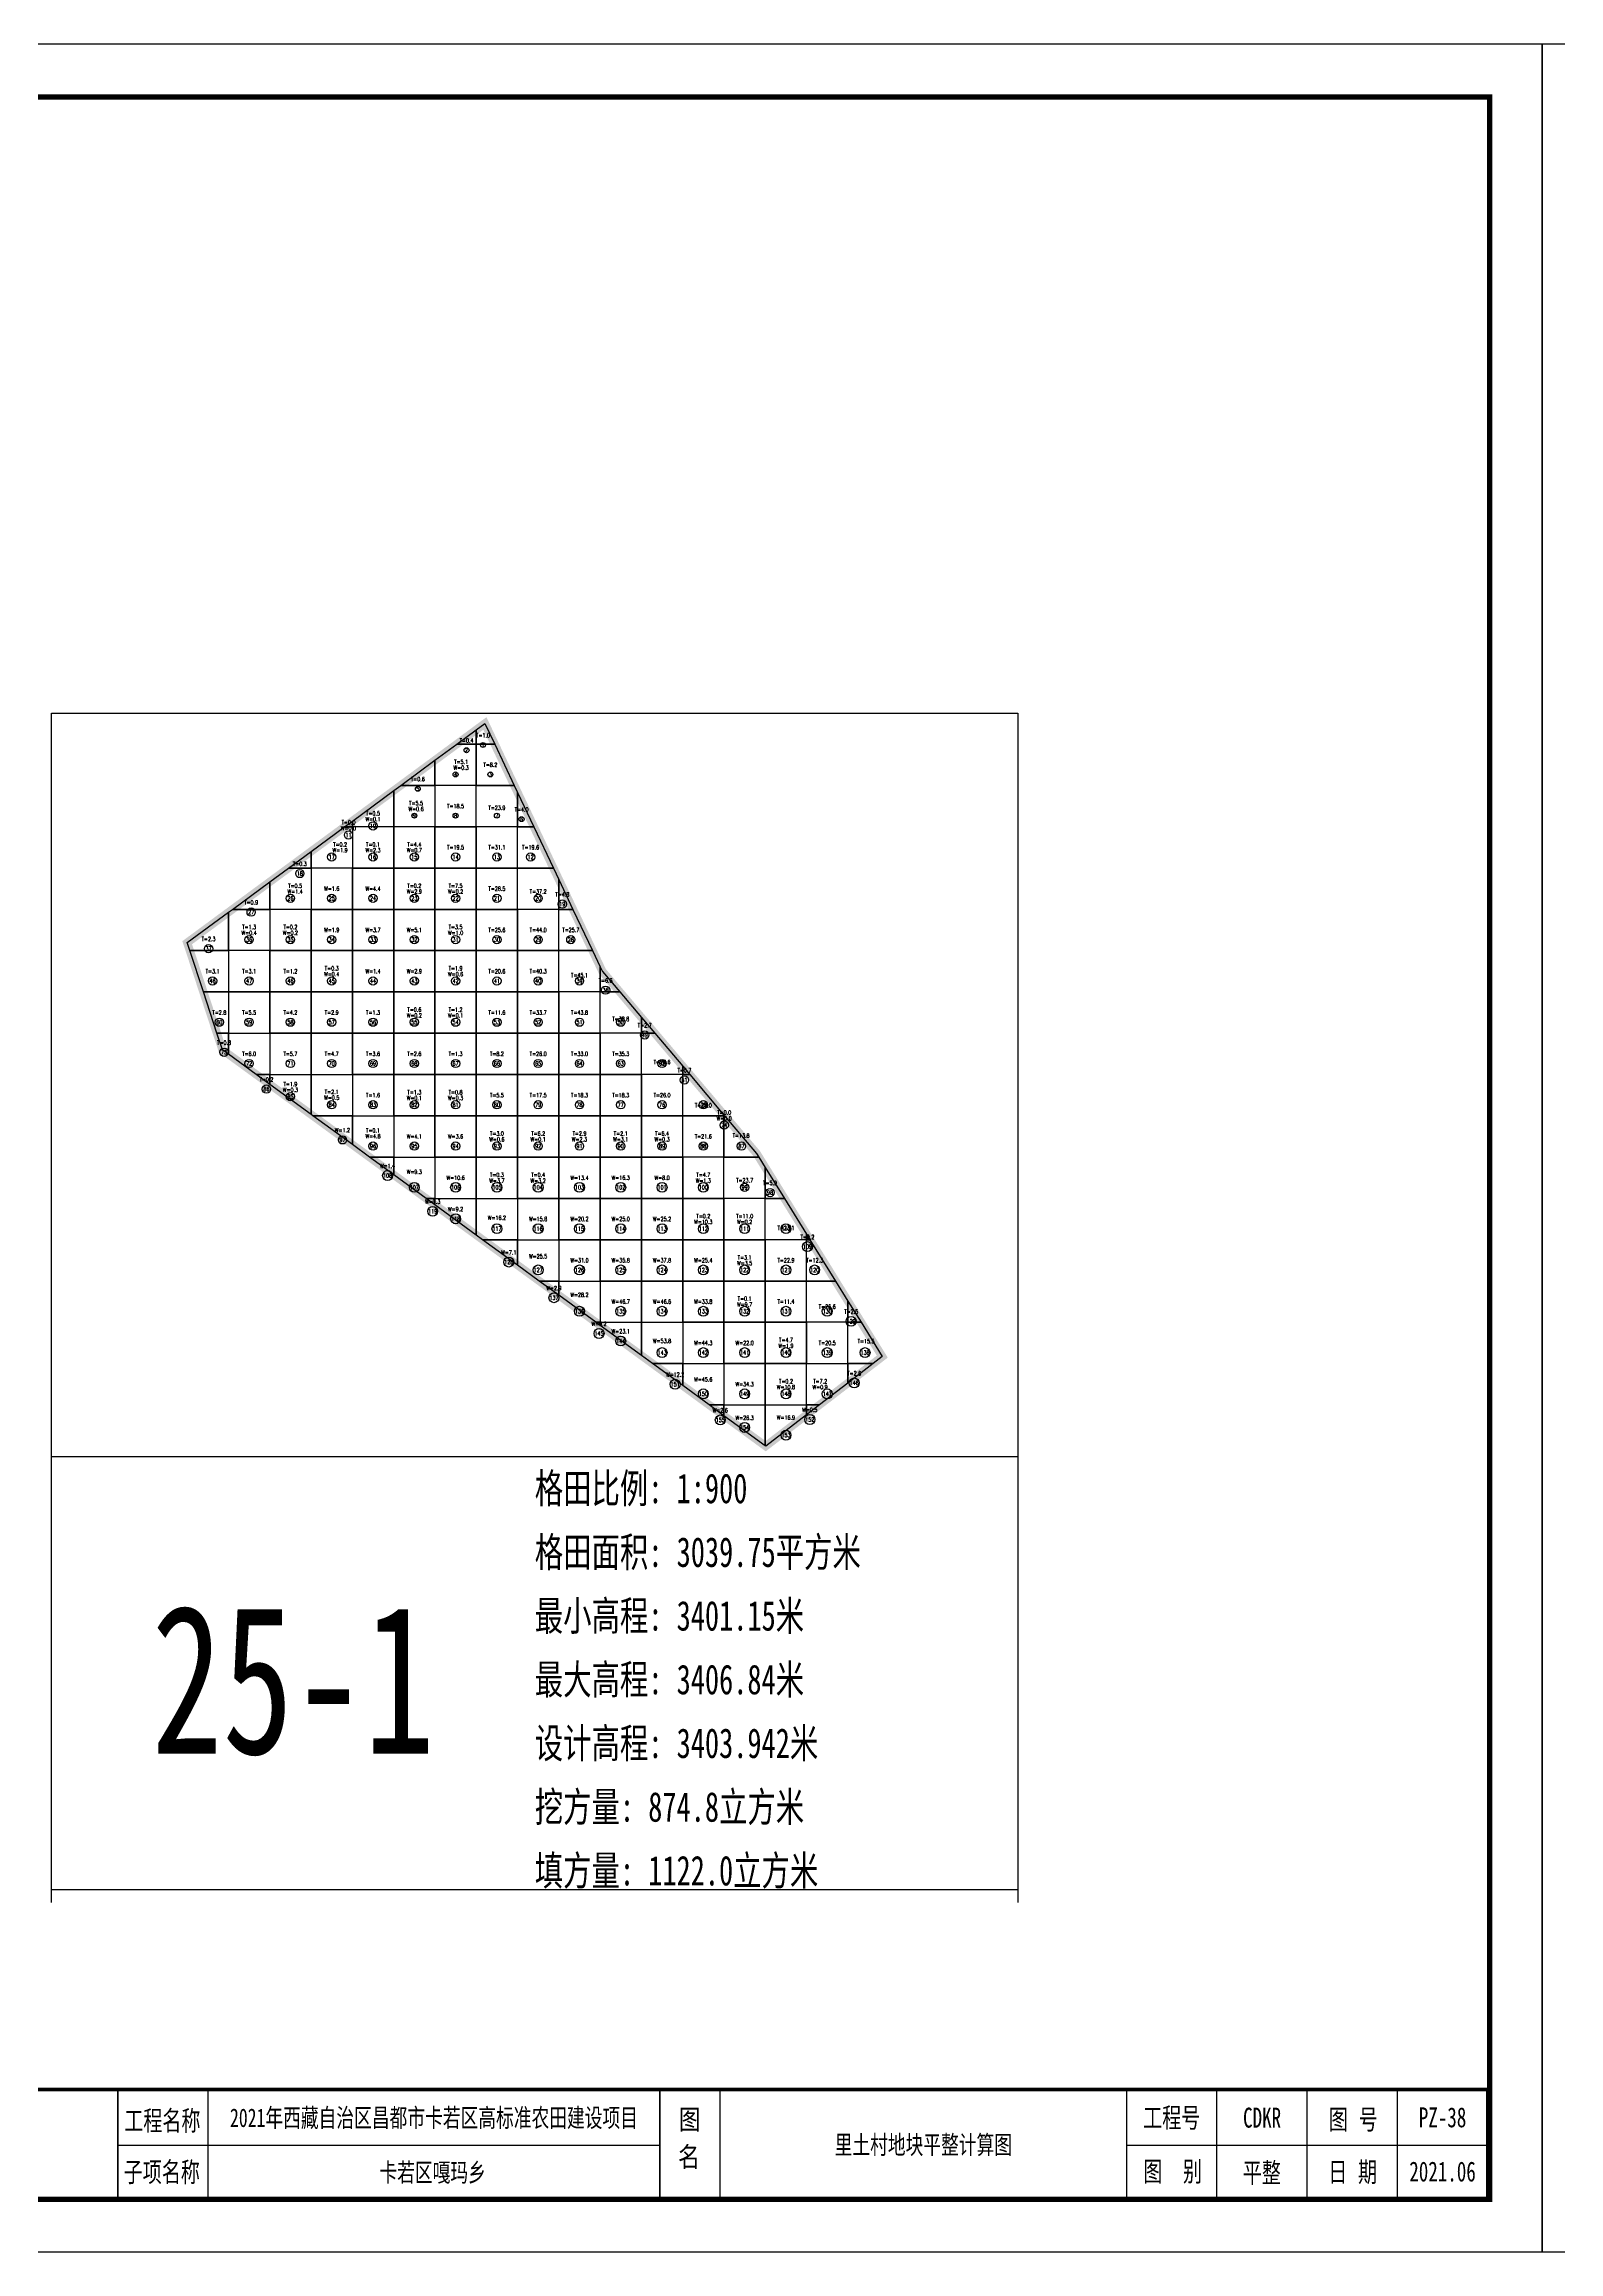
# Model space of a CAD drawing. Extents: x 4283 to 40403, y 1134 to 1764.
# Drawn here: x 20461 to 20664.8, y 1465.4 to 1762.4 of the extents above; entities that cross this region are included whole.
import ezdxf
from ezdxf.enums import TextEntityAlignment as Align

# ---------------------------------------------------------------- set-up
doc = ezdxf.new("R2010")
doc.units = 0
for name, color, linetype in [('PUB_TITLE', 4, 'Continuous'), ('S-MODIFY', 4, 'Continuous'), ('tdz_25-1方格网', 2, 'Continuous'), ('tdz_25-1方格网计算', 7, 'Continuous'), ('tdz_土方计算图', 7, 'Continuous'), ('tdz_格田', 6, 'Continuous'), ('华泽绵阳图框', 7, 'Continuous')]:
    doc.layers.add(name, color=color, linetype=linetype)
doc.styles.add('-宋体', font='', dxfattribs={"width": 0.8})
doc.styles.add('GLand', font='')
doc.styles.add('GLandNum', font='txt_____.ttf', dxfattribs={"width": 0.7, "height": 0.5})
doc.styles.add('长仿宋', font='', dxfattribs={"width": 0.7, "height": 5})
doc.styles.get('-宋体').set_extended_font_data('SimSun')
doc.styles.get('GLand').set_extended_font_data('FangSong_GB2312')
doc.styles.get('长仿宋').set_extended_font_data('SimSun')

msp = doc.modelspace()

# ---------------------------------------------------------------- linework, layer by layer
msp.add_lwpolyline([(20461.99, 1514.09), (20591.99, 1514.09)])
at = {"layer": 'PUB_TITLE'}
for points in [[(20242.53, 1465.36), (20662.53, 1465.36), (20662.53, 1762.36), (20242.53, 1762.36)], [(20662.53, 1465.36), (21082.53, 1465.36), (21082.53, 1762.36), (20662.53, 1762.36)]]:
    msp.add_lwpolyline(points, close=True, dxfattribs=at)
at = {"layer": 'PUB_TITLE', "color": 7, "const_width": 0.566}
msp.add_lwpolyline([(20655.46, 1472.43), (20655.46, 1755.25)], dxfattribs=at)
at = {"layer": 'PUB_TITLE', "color": 7, "const_width": 0.506}
msp.add_lwpolyline([(20260.21, 1472.43), (20655.23, 1472.43), (20655.24, 1487.19), (20260.21, 1487.19)], close=True, dxfattribs=at)
at = {"layer": 'S-MODIFY'}
for points in [[(20242.53, 1465.36), (20662.53, 1465.36), (20662.53, 1762.36), (20242.53, 1762.36)], [(20662.53, 1465.36), (21082.53, 1465.36), (21082.53, 1762.36), (20662.53, 1762.36)]]:
    msp.add_lwpolyline(points, close=True, dxfattribs=at)
at = {"layer": 'tdz_25-1方格网', "linetype": 'Continuous'}
for points in [[(20519.12, 1670.12, 3780.83), (20519.12, 1668.19, 3780.69), (20516.5, 1668.19, 3781.08)], [(20521.6, 1668.19, 3780.59), (20519.12, 1668.19, 3780.69), (20519.12, 1670.12, 3780.83), (20520.28, 1670.97, 3780.72)], [(20516.5, 1668.19, 3781.08), (20519.12, 1668.19, 3780.69), (20519.12, 1662.63, 3780.31), (20513.56, 1662.63, 3781.32), (20513.56, 1666.02, 3781.27)], [(20519.12, 1668.19, 3780.69), (20521.6, 1668.19, 3780.59), (20524.23, 1662.63, 3780.32), (20519.12, 1662.63, 3780.31)], [(20513.56, 1666.02, 3781.27), (20513.56, 1662.63, 3781.32), (20508.95, 1662.63, 3781.55)], [(20508.01, 1661.93, 3781.6), (20508.01, 1657.08, 3781.98), (20502.45, 1657.08, 3781.99), (20502.45, 1657.84, 3781.94)], [(20508.95, 1662.63, 3781.55), (20513.56, 1662.63, 3781.32), (20513.56, 1657.08, 3780.75), (20508.01, 1657.08, 3781.98), (20508.01, 1661.93, 3781.6)], [(20513.56, 1662.63, 3781.32), (20513.56, 1657.08, 3780.75), (20519.12, 1657.08, 3780.02), (20519.12, 1662.63, 3780.31)], [(20524.67, 1661.7, 3780.28), (20524.67, 1657.08, 3779.64), (20519.12, 1657.08, 3780.02), (20519.12, 1662.63, 3780.31), (20524.23, 1662.63, 3780.32)], [(20526.87, 1657.08, 3780.05), (20524.67, 1657.08, 3779.64), (20524.67, 1661.7, 3780.28)], [(20502.45, 1657.84, 3781.94), (20502.45, 1657.08, 3781.99), (20501.41, 1657.08, 3782)], [(20501.41, 1657.08, 3782), (20502.45, 1657.08, 3781.99), (20502.45, 1651.52, 3782.44), (20496.9, 1651.52, 3782.44), (20496.9, 1653.75, 3782.27)], [(20502.45, 1657.08, 3781.99), (20502.45, 1651.52, 3782.44), (20508.01, 1651.52, 3782.28), (20508.01, 1657.08, 3781.98)], [(20508.01, 1657.08, 3781.98), (20508.01, 1651.52, 3782.28), (20513.56, 1651.52, 3781.53), (20513.56, 1657.08, 3780.75)], [(20513.56, 1657.08, 3780.75), (20513.56, 1651.52, 3781.53), (20519.12, 1651.52, 3780.59), (20519.12, 1657.08, 3780.02)], [(20519.12, 1657.08, 3780.02), (20519.12, 1651.52, 3780.59), (20524.67, 1651.52, 3779.65), (20524.67, 1657.08, 3779.64)], [(20524.67, 1657.08, 3779.64), (20526.87, 1657.08, 3780.05), (20529.5, 1651.52, 3779.79), (20524.67, 1651.52, 3779.65)], [(20493.87, 1651.52, 3782.45), (20496.9, 1651.52, 3782.44), (20496.9, 1645.96, 3782.73), (20491.34, 1645.96, 3782.87), (20491.34, 1649.66, 3782.61)], [(20496.9, 1653.75, 3782.27), (20496.9, 1651.52, 3782.44), (20493.87, 1651.52, 3782.45)], [(20496.9, 1651.52, 3782.44), (20496.9, 1645.96, 3782.73), (20502.45, 1645.96, 3782.57), (20502.45, 1651.52, 3782.44)], [(20502.45, 1651.52, 3782.44), (20502.45, 1645.96, 3782.57), (20508.01, 1645.96, 3782.4), (20508.01, 1651.52, 3782.28)], [(20508.01, 1651.52, 3782.28), (20508.01, 1645.96, 3782.4), (20513.56, 1645.96, 3782.24), (20513.56, 1651.52, 3781.53)], [(20513.56, 1651.52, 3781.53), (20513.56, 1645.96, 3782.24), (20519.12, 1645.96, 3781.15), (20519.12, 1651.52, 3780.59)], [(20519.12, 1651.52, 3780.59), (20519.12, 1645.96, 3781.15), (20524.67, 1645.96, 3779.64), (20524.67, 1651.52, 3779.65)], [(20530.23, 1649.97, 3779.71), (20530.23, 1645.96, 3779.14), (20524.67, 1645.96, 3779.64), (20524.67, 1651.52, 3779.65), (20529.5, 1651.52, 3779.79)], [(20491.34, 1649.66, 3782.61), (20491.34, 1645.96, 3782.87), (20486.32, 1645.96, 3782.91)], [(20532.13, 1645.96, 3779.52), (20530.23, 1645.96, 3779.14), (20530.23, 1649.97, 3779.71)], [(20485.79, 1645.57, 3782.94), (20485.79, 1640.41, 3783.16), (20480.58, 1640.41, 3783.28), (20480.23, 1641.48, 3783.27)], [(20486.32, 1645.96, 3782.91), (20491.34, 1645.96, 3782.87), (20491.34, 1640.41, 3783.01), (20485.79, 1640.41, 3783.16), (20485.79, 1645.57, 3782.94)], [(20491.34, 1645.96, 3782.87), (20491.34, 1640.41, 3783.01), (20496.9, 1640.41, 3782.85), (20496.9, 1645.96, 3782.73)], [(20496.9, 1645.96, 3782.73), (20496.9, 1640.41, 3782.85), (20502.45, 1640.41, 3782.72), (20502.45, 1645.96, 3782.57)], [(20502.45, 1645.96, 3782.57), (20502.45, 1640.41, 3782.72), (20508.01, 1640.41, 3782.55), (20508.01, 1645.96, 3782.4)], [(20508.01, 1645.96, 3782.4), (20508.01, 1640.41, 3782.55), (20513.56, 1640.41, 3782.37), (20513.56, 1645.96, 3782.24)], [(20513.56, 1645.96, 3782.24), (20513.56, 1640.41, 3782.37), (20519.12, 1640.41, 3781.5), (20519.12, 1645.96, 3781.15)], [(20519.12, 1645.96, 3781.15), (20519.12, 1640.41, 3781.5), (20524.67, 1640.41, 3779.94), (20524.67, 1645.96, 3779.64)], [(20524.67, 1645.96, 3779.64), (20524.67, 1640.41, 3779.94), (20530.23, 1640.41, 3779.3), (20530.23, 1645.96, 3779.14)], [(20530.23, 1645.96, 3779.14), (20532.13, 1645.96, 3779.52), (20534.76, 1640.41, 3779.25), (20530.23, 1640.41, 3779.3)], [(20480.58, 1640.41, 3783.28), (20485.79, 1640.41, 3783.16), (20485.79, 1634.85, 3783.26), (20482.4, 1634.85, 3783.3)], [(20485.79, 1640.41, 3783.16), (20485.79, 1634.85, 3783.26), (20491.34, 1634.85, 3783.09), (20491.34, 1640.41, 3783.01)], [(20491.34, 1640.41, 3783.01), (20491.34, 1634.85, 3783.09), (20496.9, 1634.85, 3782.92), (20496.9, 1640.41, 3782.85)], [(20496.9, 1640.41, 3782.85), (20496.9, 1634.85, 3782.92), (20502.45, 1634.85, 3782.74), (20502.45, 1640.41, 3782.72)], [(20502.45, 1640.41, 3782.72), (20502.45, 1634.85, 3782.74), (20508.01, 1634.85, 3782.56), (20508.01, 1640.41, 3782.55)], [(20508.01, 1640.41, 3782.55), (20508.01, 1634.85, 3782.56), (20513.56, 1634.85, 3782.37), (20513.56, 1640.41, 3782.37)], [(20513.56, 1640.41, 3782.37), (20513.56, 1634.85, 3782.37), (20519.12, 1634.85, 3781.93), (20519.12, 1640.41, 3781.5)], [(20519.12, 1640.41, 3781.5), (20519.12, 1634.85, 3781.93), (20524.67, 1634.85, 3780.43), (20524.67, 1640.41, 3779.94)], [(20524.67, 1640.41, 3779.94), (20524.67, 1634.85, 3780.43), (20530.23, 1634.85, 3779.68), (20530.23, 1640.41, 3779.3)], [(20535.79, 1638.25, 3779.15), (20535.79, 1634.85, 3779.05), (20530.23, 1634.85, 3779.68), (20530.23, 1640.41, 3779.3), (20534.76, 1640.41, 3779.25)], [(20538.42, 1634.85, 3779.16), (20535.79, 1634.85, 3779.05), (20535.79, 1638.25, 3779.15), (20536.09, 1637.61, 3779.12)], [(20482.4, 1634.85, 3783.3), (20485.79, 1634.85, 3783.26), (20485.79, 1629.3, 3783.29), (20484.23, 1629.3, 3783.32)], [(20485.79, 1634.85, 3783.26), (20485.79, 1629.3, 3783.29), (20491.34, 1629.3, 3783.12), (20491.34, 1634.85, 3783.09)], [(20491.34, 1634.85, 3783.09), (20491.34, 1629.3, 3783.12), (20496.9, 1629.3, 3782.94), (20496.9, 1634.85, 3782.92)], [(20496.9, 1634.85, 3782.92), (20496.9, 1629.3, 3782.94), (20502.45, 1629.3, 3782.76), (20502.45, 1634.85, 3782.74)], [(20502.45, 1634.85, 3782.74), (20502.45, 1629.3, 3782.76), (20508.01, 1629.3, 3782.59), (20508.01, 1634.85, 3782.56)], [(20508.01, 1634.85, 3782.56), (20508.01, 1629.3, 3782.59), (20513.56, 1629.3, 3782.41), (20513.56, 1634.85, 3782.37)], [(20513.56, 1634.85, 3782.37), (20513.56, 1629.3, 3782.41), (20519.12, 1629.3, 3782.24), (20519.12, 1634.85, 3781.93)], [(20519.12, 1634.85, 3781.93), (20519.12, 1629.3, 3782.24), (20524.67, 1629.3, 3780.97), (20524.67, 1634.85, 3780.43)], [(20524.67, 1634.85, 3780.43), (20524.67, 1629.3, 3780.97), (20530.23, 1629.3, 3780.13), (20530.23, 1634.85, 3779.68)], [(20530.23, 1634.85, 3779.68), (20530.23, 1629.3, 3780.13), (20535.79, 1629.3, 3779.62), (20535.79, 1634.85, 3779.05)], [(20541.34, 1631.41, 3779.22), (20541.34, 1629.3, 3779.37), (20535.79, 1629.3, 3779.62), (20535.79, 1634.85, 3779.05), (20538.42, 1634.85, 3779.16)], [(20543.13, 1629.3, 3779.26), (20541.34, 1629.3, 3779.37), (20541.34, 1631.41, 3779.22)], [(20484.23, 1629.3, 3783.32), (20485.79, 1629.3, 3783.29), (20485.79, 1626.47, 3783.35), (20484.96, 1627.07, 3783.33)], [(20485.79, 1626.47, 3783.35), (20485.79, 1629.3, 3783.29), (20491.34, 1629.3, 3783.12), (20491.34, 1623.74, 3783.31), (20489.52, 1623.74, 3783.44)], [(20491.34, 1629.3, 3783.12), (20491.34, 1623.74, 3783.31), (20496.9, 1623.74, 3783.11), (20496.9, 1629.3, 3782.94)], [(20496.9, 1629.3, 3782.94), (20496.9, 1623.74, 3783.11), (20502.45, 1623.74, 3782.91), (20502.45, 1629.3, 3782.76)], [(20502.45, 1629.3, 3782.76), (20502.45, 1623.74, 3782.91), (20508.01, 1623.74, 3782.71), (20508.01, 1629.3, 3782.59)], [(20508.01, 1629.3, 3782.59), (20508.01, 1623.74, 3782.71), (20513.56, 1623.74, 3782.51), (20513.56, 1629.3, 3782.41)], [(20513.56, 1629.3, 3782.41), (20513.56, 1623.74, 3782.51), (20519.12, 1623.74, 3782.31), (20519.12, 1629.3, 3782.24)], [(20519.12, 1629.3, 3782.24), (20519.12, 1623.74, 3782.31), (20524.67, 1623.74, 3781.48), (20524.67, 1629.3, 3780.97)], [(20524.67, 1629.3, 3780.97), (20524.67, 1623.74, 3781.48), (20530.23, 1623.74, 3780.67), (20530.23, 1629.3, 3780.13)], [(20530.23, 1629.3, 3780.13), (20530.23, 1623.74, 3780.67), (20535.79, 1623.74, 3780.66), (20535.79, 1629.3, 3779.62)], [(20535.79, 1629.3, 3779.62), (20535.79, 1623.74, 3780.66), (20541.34, 1623.74, 3780.08), (20541.34, 1629.3, 3779.37)], [(20546.9, 1624.85, 3779.33), (20546.9, 1623.74, 3779.54), (20541.34, 1623.74, 3780.08), (20541.34, 1629.3, 3779.37), (20543.13, 1629.3, 3779.26)], [(20547.84, 1623.74, 3779.35), (20546.9, 1623.74, 3779.54), (20546.9, 1624.85, 3779.33)], [(20489.52, 1623.74, 3783.44), (20491.34, 1623.74, 3783.31), (20491.34, 1622.41, 3783.49)], [(20491.34, 1622.41, 3783.49), (20491.34, 1623.74, 3783.31), (20496.9, 1623.74, 3783.11), (20496.9, 1618.36, 3783.62)], [(20496.9, 1618.36, 3783.62), (20496.9, 1623.74, 3783.11), (20502.45, 1623.74, 3782.91), (20502.45, 1618.19, 3783.26), (20497.14, 1618.19, 3783.63)], [(20502.45, 1623.74, 3782.91), (20502.45, 1618.19, 3783.26), (20508.01, 1618.19, 3783.06), (20508.01, 1623.74, 3782.71)], [(20508.01, 1623.74, 3782.71), (20508.01, 1618.19, 3783.06), (20513.56, 1618.19, 3782.86), (20513.56, 1623.74, 3782.51)], [(20513.56, 1623.74, 3782.51), (20513.56, 1618.19, 3782.86), (20519.12, 1618.19, 3782.66), (20519.12, 1623.74, 3782.31)], [(20519.12, 1623.74, 3782.31), (20519.12, 1618.19, 3782.66), (20524.67, 1618.19, 3781.85), (20524.67, 1623.74, 3781.48)], [(20524.67, 1623.74, 3781.48), (20524.67, 1618.19, 3781.85), (20530.23, 1618.19, 3781.44), (20530.23, 1623.74, 3780.67)], [(20530.23, 1623.74, 3780.67), (20530.23, 1618.19, 3781.44), (20535.79, 1618.19, 3781.58), (20535.79, 1623.74, 3780.66)], [(20535.79, 1623.74, 3780.66), (20535.79, 1618.19, 3781.58), (20541.34, 1618.19, 3781.1), (20541.34, 1623.74, 3780.08)], [(20541.34, 1623.74, 3780.08), (20541.34, 1618.19, 3781.1), (20546.9, 1618.19, 3780.41), (20546.9, 1623.74, 3779.54)], [(20552.45, 1618.29, 3779.45), (20552.45, 1618.19, 3779.47), (20546.9, 1618.19, 3780.41), (20546.9, 1623.74, 3779.54), (20547.84, 1623.74, 3779.35)], [(20497.14, 1618.19, 3783.63), (20502.45, 1618.19, 3783.26), (20502.45, 1614.31, 3783.76)], [(20502.45, 1614.31, 3783.76), (20502.45, 1618.19, 3783.26), (20508.01, 1618.19, 3783.06), (20508.01, 1612.63, 3783.63), (20504.75, 1612.63, 3783.81)], [(20508.01, 1618.19, 3783.06), (20508.01, 1612.63, 3783.63), (20513.56, 1612.63, 3783.21), (20513.56, 1618.19, 3782.86)], [(20513.56, 1618.19, 3782.86), (20513.56, 1612.63, 3783.21), (20519.12, 1612.63, 3783.01), (20519.12, 1618.19, 3782.66)], [(20519.12, 1618.19, 3782.66), (20519.12, 1612.63, 3783.01), (20524.67, 1612.63, 3782.22), (20524.67, 1618.19, 3781.85)], [(20524.67, 1618.19, 3781.85), (20524.67, 1612.63, 3782.22), (20530.23, 1612.63, 3782.45), (20530.23, 1618.19, 3781.44)], [(20530.23, 1618.19, 3781.44), (20530.23, 1612.63, 3782.45), (20535.79, 1612.63, 3782.74), (20535.79, 1618.19, 3781.58)], [(20535.79, 1618.19, 3781.58), (20535.79, 1612.63, 3782.74), (20541.34, 1612.63, 3782.12), (20541.34, 1618.19, 3781.1)], [(20541.34, 1618.19, 3781.1), (20541.34, 1612.63, 3782.12), (20546.9, 1612.63, 3781.45), (20546.9, 1618.19, 3780.41)], [(20546.9, 1612.63, 3781.45), (20546.9, 1618.19, 3780.41), (20552.45, 1618.19, 3779.47), (20552.45, 1612.63, 3780.32)], [(20552.54, 1618.19, 3779.45), (20552.45, 1618.19, 3779.47), (20552.45, 1618.29, 3779.45)], [(20552.45, 1618.19, 3779.47), (20552.54, 1618.19, 3779.45), (20556.84, 1613.12, 3779.54), (20557.14, 1612.63, 3779.54), (20552.45, 1612.63, 3780.32)], [(20504.75, 1612.63, 3783.81), (20508.01, 1612.63, 3783.63), (20508.01, 1610.26, 3783.89)], [(20508.01, 1610.26, 3783.89), (20508.01, 1612.63, 3783.63), (20513.56, 1612.63, 3783.21), (20513.56, 1607.08, 3784.01), (20512.37, 1607.08, 3783.99)], [(20513.56, 1612.63, 3783.21), (20513.56, 1607.08, 3784.01), (20519.12, 1607.08, 3783.44), (20519.12, 1612.63, 3783.01)], [(20519.12, 1612.63, 3783.01), (20519.12, 1607.08, 3783.44), (20524.67, 1607.08, 3782.87), (20524.67, 1612.63, 3782.22)], [(20524.67, 1612.63, 3782.22), (20524.67, 1607.08, 3782.87), (20530.23, 1607.08, 3782.96), (20530.23, 1612.63, 3782.45)], [(20530.23, 1612.63, 3782.45), (20530.23, 1607.08, 3782.96), (20535.79, 1607.08, 3783.19), (20535.79, 1612.63, 3782.74)], [(20535.79, 1612.63, 3782.74), (20535.79, 1607.08, 3783.19), (20541.34, 1607.08, 3782.88), (20541.34, 1612.63, 3782.12)], [(20541.34, 1612.63, 3782.12), (20541.34, 1607.08, 3782.88), (20546.9, 1607.08, 3782.35), (20546.9, 1612.63, 3781.45)], [(20546.9, 1612.63, 3781.45), (20546.9, 1607.08, 3782.35), (20552.45, 1607.08, 3781.2), (20552.45, 1612.63, 3780.32)], [(20558.01, 1611.23, 3779.56), (20558.01, 1607.08, 3779.82), (20552.45, 1607.08, 3781.2), (20552.45, 1612.63, 3780.32), (20557.14, 1612.63, 3779.54)], [(20560.58, 1607.08, 3779.62), (20558.01, 1607.08, 3779.82), (20558.01, 1611.23, 3779.56)], [(20512.37, 1607.08, 3783.99), (20513.56, 1607.08, 3784.01), (20513.56, 1606.2, 3784.02)], [(20513.56, 1606.2, 3784.02), (20513.56, 1607.08, 3784.01), (20519.12, 1607.08, 3783.44), (20519.12, 1602.15, 3784.16)], [(20519.12, 1602.15, 3784.16), (20519.12, 1607.08, 3783.44), (20524.67, 1607.08, 3782.87), (20524.67, 1601.52, 3784), (20519.98, 1601.52, 3784.18)], [(20524.67, 1607.08, 3782.87), (20524.67, 1601.52, 3784), (20530.23, 1601.52, 3783.56), (20530.23, 1607.08, 3782.96)], [(20530.23, 1607.08, 3782.96), (20530.23, 1601.52, 3783.56), (20535.79, 1601.52, 3783.53), (20535.79, 1607.08, 3783.19)], [(20535.79, 1607.08, 3783.19), (20535.79, 1601.52, 3783.53), (20541.34, 1601.52, 3783.56), (20541.34, 1607.08, 3782.88)], [(20541.34, 1607.08, 3782.88), (20541.34, 1601.52, 3783.56), (20546.9, 1601.52, 3783.48), (20546.9, 1607.08, 3782.35)], [(20546.9, 1607.08, 3782.35), (20546.9, 1601.52, 3783.48), (20552.45, 1601.52, 3782), (20552.45, 1607.08, 3781.2)], [(20552.45, 1607.08, 3781.2), (20552.45, 1601.52, 3782), (20558.01, 1601.52, 3780.57), (20558.01, 1607.08, 3779.82)], [(20563.56, 1602.25, 3779.69), (20563.56, 1601.52, 3779.66), (20558.01, 1601.52, 3780.57), (20558.01, 1607.08, 3779.82), (20560.58, 1607.08, 3779.62)], [(20519.98, 1601.52, 3784.18), (20524.67, 1601.52, 3784), (20524.67, 1598.1, 3784.29)], [(20524.67, 1598.1, 3784.29), (20524.67, 1601.52, 3784), (20530.23, 1601.52, 3783.56), (20530.23, 1595.96, 3784.4), (20527.6, 1595.96, 3784.36)], [(20530.23, 1601.52, 3783.56), (20530.23, 1595.96, 3784.4), (20535.79, 1595.96, 3784.34), (20535.79, 1601.52, 3783.53)], [(20535.79, 1601.52, 3783.53), (20535.79, 1595.96, 3784.34), (20541.34, 1595.96, 3784.33), (20541.34, 1601.52, 3783.56)], [(20541.34, 1601.52, 3783.56), (20541.34, 1595.96, 3784.33), (20546.9, 1595.96, 3783.82), (20546.9, 1601.52, 3783.48)], [(20546.9, 1601.52, 3783.48), (20546.9, 1595.96, 3783.82), (20552.45, 1595.96, 3782.73), (20552.45, 1601.52, 3782)], [(20552.45, 1601.52, 3782), (20552.45, 1595.96, 3782.73), (20558.01, 1595.96, 3781.34), (20558.01, 1601.52, 3780.57)], [(20558.01, 1601.52, 3780.57), (20558.01, 1595.96, 3781.34), (20563.56, 1595.96, 3779.99), (20563.56, 1601.52, 3779.66)], [(20564.02, 1601.52, 3779.7), (20563.56, 1601.52, 3779.66), (20563.56, 1602.25, 3779.69)], [(20563.56, 1601.52, 3779.66), (20564.02, 1601.52, 3779.7), (20567.45, 1595.96, 3779.79), (20563.56, 1595.96, 3779.99)], [(20527.6, 1595.96, 3784.36), (20530.23, 1595.96, 3784.4), (20530.23, 1594.05, 3784.42)], [(20530.23, 1594.05, 3784.42), (20530.23, 1595.96, 3784.4), (20535.79, 1595.96, 3784.34), (20535.79, 1590.41, 3784.81), (20535.22, 1590.41, 3784.78)], [(20535.79, 1595.96, 3784.34), (20535.79, 1590.41, 3784.81), (20541.34, 1590.41, 3784.9), (20541.34, 1595.96, 3784.33)], [(20541.34, 1595.96, 3784.33), (20541.34, 1590.41, 3784.9), (20546.9, 1590.41, 3784.36), (20546.9, 1595.96, 3783.82)], [(20546.9, 1595.96, 3783.82), (20546.9, 1590.41, 3784.36), (20552.45, 1590.41, 3783.3), (20552.45, 1595.96, 3782.73)], [(20552.45, 1595.96, 3782.73), (20552.45, 1590.41, 3783.3), (20558.01, 1590.41, 3781.95), (20558.01, 1595.96, 3781.34)], [(20558.01, 1595.96, 3781.34), (20558.01, 1590.41, 3781.95), (20563.56, 1590.41, 3780.6), (20563.56, 1595.96, 3779.99)], [(20569.12, 1593.27, 3779.82), (20569.12, 1590.41, 3779.96), (20563.56, 1590.41, 3780.6), (20563.56, 1595.96, 3779.99), (20567.45, 1595.96, 3779.79)], [(20570.89, 1590.41, 3779.87), (20569.12, 1590.41, 3779.96), (20569.12, 1593.27, 3779.82)], [(20535.22, 1590.41, 3784.78), (20535.79, 1590.41, 3784.81), (20535.79, 1589.99, 3784.83)], [(20535.79, 1589.99, 3784.83), (20535.79, 1590.41, 3784.81), (20541.34, 1590.41, 3784.9), (20541.34, 1585.94, 3785.25)], [(20541.34, 1585.94, 3785.25), (20541.34, 1590.41, 3784.9), (20546.9, 1590.41, 3784.36), (20546.9, 1584.85, 3785.13), (20542.83, 1584.85, 3785.37)], [(20546.9, 1590.41, 3784.36), (20546.9, 1584.85, 3785.13), (20552.45, 1584.85, 3783.95), (20552.45, 1590.41, 3783.3)], [(20552.45, 1590.41, 3783.3), (20552.45, 1584.85, 3783.95), (20558.01, 1584.85, 3782.64), (20558.01, 1590.41, 3781.95)], [(20558.01, 1590.41, 3781.95), (20558.01, 1584.85, 3782.64), (20563.56, 1584.85, 3781.3), (20563.56, 1590.41, 3780.6)], [(20563.56, 1590.41, 3780.6), (20563.56, 1584.85, 3781.3), (20569.12, 1584.85, 3780.55), (20569.12, 1590.41, 3779.96)], [(20569.12, 1590.41, 3779.96), (20570.89, 1590.41, 3779.87), (20573.75, 1585.79, 3779.93), (20572.53, 1584.85, 3780.26), (20569.12, 1584.85, 3780.55)], [(20542.83, 1584.85, 3785.37), (20546.9, 1584.85, 3785.13), (20546.9, 1581.89, 3785.38)], [(20546.9, 1581.89, 3785.38), (20546.9, 1584.85, 3785.13), (20552.45, 1584.85, 3783.95), (20552.45, 1579.3, 3784.69), (20550.45, 1579.3, 3784.98)], [(20552.45, 1584.85, 3783.95), (20552.45, 1579.3, 3784.69), (20558.01, 1579.3, 3783.43), (20558.01, 1584.85, 3782.64)], [(20558.01, 1584.85, 3782.64), (20558.01, 1579.3, 3783.43), (20563.56, 1579.3, 3782.48), (20563.56, 1584.85, 3781.3)], [(20565.3, 1579.3, 3782.2), (20563.56, 1579.3, 3782.48), (20563.56, 1584.85, 3781.3), (20569.12, 1584.85, 3780.55), (20569.12, 1582.23, 3781.18)], [(20569.12, 1584.85, 3780.55), (20572.53, 1584.85, 3780.26), (20569.12, 1582.23, 3781.18)], [(20550.45, 1579.3, 3784.98), (20552.45, 1579.3, 3784.69), (20552.45, 1577.84, 3784.76)], [(20552.45, 1577.84, 3784.76), (20552.45, 1579.3, 3784.69), (20558.01, 1579.3, 3783.43), (20558.01, 1573.78, 3784.14)], [(20558.01, 1573.78, 3784.14), (20558.01, 1579.3, 3783.43), (20563.56, 1579.3, 3782.48), (20563.56, 1577.96, 3782.66), (20558.06, 1573.74, 3784.14)], [(20563.56, 1579.3, 3782.48), (20565.3, 1579.3, 3782.2), (20563.56, 1577.96, 3782.66)]]:
    msp.add_polyline3d(points, close=True, dxfattribs=at)
at = {"layer": 'tdz_25-1方格网计算', "color": 7, "linetype": 'Continuous'}
for centre, radius in [((20517.81, 1667.37), 0.333), ((20520.03, 1668.07), 0.333), ((20516.34, 1664.11), 0.333), ((20521.02, 1664.11), 0.333), ((20511.26, 1662.18), 0.333), ((20505.23, 1657.19), 0.556), ((20510.79, 1658.56), 0.333), ((20516.34, 1658.56), 0.333), ((20521.9, 1658.56), 0.333), ((20525.22, 1658.09), 0.333), ((20501.93, 1655.97), 0.556), ((20495.38, 1650.78), 0.556), ((20499.67, 1653), 0.556), ((20505.23, 1653), 0.556), ((20510.79, 1653), 0.556), ((20516.34, 1653), 0.556), ((20521.9, 1653), 0.556), ((20526.43, 1653), 0.556), ((20488.83, 1645.59), 0.556), ((20494.12, 1647.45), 0.556), ((20499.67, 1647.45), 0.556), ((20505.23, 1647.45), 0.556), ((20510.79, 1647.45), 0.556), ((20516.34, 1647.45), 0.556), ((20521.9, 1647.45), 0.556), ((20527.45, 1647.45), 0.556), ((20530.7, 1646.67), 0.556), ((20488.56, 1641.89), 0.556), ((20494.12, 1641.89), 0.556), ((20499.67, 1641.89), 0.556), ((20505.23, 1641.89), 0.556), ((20510.79, 1641.89), 0.556), ((20516.34, 1641.89), 0.556), ((20521.9, 1641.89), 0.556), ((20527.45, 1641.89), 0.556), ((20531.84, 1641.89), 0.556), ((20483.1, 1640.67), 0.556), ((20483.64, 1636.33), 0.556), ((20488.56, 1636.33), 0.556), ((20494.12, 1636.33), 0.556), ((20499.67, 1636.33), 0.556), ((20505.23, 1636.33), 0.556), ((20510.79, 1636.33), 0.556), ((20516.34, 1636.33), 0.556), ((20521.9, 1636.33), 0.556), ((20527.45, 1636.33), 0.556), ((20533.01, 1636.33), 0.556), ((20536.52, 1635.09), 0.556), ((20484.55, 1630.78), 0.556), ((20488.56, 1630.78), 0.556), ((20494.12, 1630.78), 0.556), ((20499.67, 1630.78), 0.556), ((20505.23, 1630.78), 0.556), ((20510.79, 1630.78), 0.556), ((20516.34, 1630.78), 0.556), ((20521.9, 1630.78), 0.556), ((20527.45, 1630.78), 0.556), ((20533.01, 1630.78), 0.556), ((20538.56, 1630.78), 0.556), ((20541.79, 1629.06), 0.556), ((20485.19, 1626.74), 0.556), ((20488.56, 1625.22), 0.556), ((20494.12, 1625.22), 0.556), ((20499.67, 1625.22), 0.556), ((20505.23, 1625.22), 0.556), ((20510.79, 1625.22), 0.556), ((20516.34, 1625.22), 0.556), ((20521.9, 1625.22), 0.556), ((20527.45, 1625.22), 0.556), ((20533.01, 1625.22), 0.556), ((20538.56, 1625.22), 0.556), ((20544.12, 1625.22), 0.556), ((20490.89, 1621.78), 0.556), ((20547.13, 1623), 0.556), ((20494.12, 1620.77), 0.556), ((20499.67, 1619.67), 0.556), ((20505.23, 1619.67), 0.556), ((20510.79, 1619.67), 0.556), ((20516.34, 1619.67), 0.556), ((20521.9, 1619.67), 0.556), ((20527.45, 1619.67), 0.556), ((20533.01, 1619.67), 0.556), ((20538.56, 1619.67), 0.556), ((20544.12, 1619.67), 0.556), ((20549.67, 1619.67), 0.556), ((20552.48, 1616.94), 0.556), ((20501.12, 1614.95), 0.556), ((20505.23, 1614.11), 0.556), ((20510.79, 1614.11), 0.556), ((20516.34, 1614.11), 0.556), ((20521.9, 1614.11), 0.556), ((20527.45, 1614.11), 0.556), ((20533.01, 1614.11), 0.556), ((20538.56, 1614.11), 0.556), ((20544.12, 1614.11), 0.556), ((20549.67, 1614.11), 0.556), ((20554.8, 1614.11), 0.556), ((20507.19, 1610.15), 0.667), ((20510.79, 1608.56), 0.667), ((20516.34, 1608.56), 0.667), ((20521.9, 1608.56), 0.667), ((20527.45, 1608.56), 0.667), ((20533.01, 1608.56), 0.667), ((20538.56, 1608.56), 0.667), ((20544.12, 1608.56), 0.667), ((20549.67, 1608.56), 0.667), ((20555.23, 1608.56), 0.556), ((20558.65, 1607.86), 0.556), ((20513.26, 1605.34), 0.667), ((20516.34, 1604.33), 0.667), ((20521.9, 1603), 0.667), ((20527.45, 1603), 0.667), ((20533.01, 1603), 0.667), ((20538.56, 1603), 0.667), ((20544.12, 1603), 0.667), ((20549.67, 1603), 0.667), ((20555.23, 1603), 0.667), ((20560.79, 1603), 0.667), ((20563.68, 1600.59), 0.667), ((20523.5, 1598.51), 0.667), ((20527.45, 1597.45), 0.667), ((20533.01, 1597.45), 0.667), ((20538.56, 1597.45), 0.667), ((20544.12, 1597.45), 0.667), ((20549.67, 1597.45), 0.667), ((20555.23, 1597.45), 0.667), ((20560.79, 1597.45), 0.667), ((20564.65, 1597.45), 0.667), ((20529.57, 1593.71), 0.667), ((20533.01, 1591.89), 0.667), ((20538.56, 1591.89), 0.667), ((20544.12, 1591.89), 0.667), ((20549.67, 1591.89), 0.667), ((20555.23, 1591.89), 0.667), ((20560.79, 1591.89), 0.667), ((20566.34, 1591.89), 0.667), ((20535.64, 1588.9), 0.667), ((20569.56, 1590.54), 0.667), ((20538.56, 1587.89), 0.667), ((20544.12, 1586.33), 0.667), ((20549.67, 1586.33), 0.667), ((20555.23, 1586.33), 0.667), ((20560.79, 1586.33), 0.667), ((20566.34, 1586.33), 0.667), ((20571.43, 1586.33), 0.667), ((20545.88, 1582.07), 0.667), ((20549.67, 1580.78), 0.667), ((20555.23, 1580.78), 0.667), ((20560.79, 1580.78), 0.667), ((20566.34, 1580.78), 0.667), ((20569.97, 1582.25), 0.667), ((20551.95, 1577.27), 0.667), ((20564, 1577.33), 0.667), ((20555.23, 1576.26), 0.667), ((20560.79, 1575.22), 0.667)]:
    msp.add_circle(centre, radius, dxfattribs=at)
at = {"layer": 'tdz_土方计算图', "linetype": 'Continuous'}
for points in [[(20461.99, 1672.36), (20591.99, 1672.36)], [(20461.99, 1512.36), (20461.99, 1512.36), (20461.99, 1672.36), (20461.99, 1672.36)], [(20591.99, 1672.36), (20591.99, 1512.36)], [(20461.99, 1572.36), (20591.99, 1572.36)]]:
    msp.add_lwpolyline(points, dxfattribs=at)
at = {"layer": 'tdz_格田', "linetype": 'Continuous', "lineweight": 60, "const_width": 1.11}
msp.add_lwpolyline([(20520.28, 1670.97), (20480.23, 1641.48), (20484.96, 1627.07), (20558.06, 1573.74), (20573.75, 1585.79), (20556.84, 1613.12), (20536.09, 1637.61)], close=True, dxfattribs=at)
at = {"layer": '华泽绵阳图框', "color": 7}
for p, q in [((20483.04, 1472.43), (20483.04, 1487.19)), ((20551.92, 1472.43), (20551.92, 1487.19)), ((20618.78, 1472.34), (20618.78, 1487.1)), ((20630.93, 1472.34), (20630.93, 1487.1)), ((20643.08, 1472.34), (20643.08, 1487.1)), ((20470.89, 1479.72), (20543.82, 1479.72)), ((20606.62, 1479.72), (20655.23, 1479.72))]:
    msp.add_line(p, q, dxfattribs=at)
at = {"layer": '华泽绵阳图框', "color": 7, "const_width": 0.707}
msp.add_lwpolyline([(20260.21, 1472.43), (20655.46, 1472.43), (20655.46, 1755.25), (20260.21, 1755.25)], close=True, dxfattribs=at)
at = {"layer": '华泽绵阳图框', "color": 7, "const_width": 0.506}
msp.add_lwpolyline([(20260.21, 1487.19), (20655.24, 1487.19)], dxfattribs=at)
at = {"layer": '华泽绵阳图框', "color": 7, "const_width": 0.203, "flags": 128}
for points in [[(20470.89, 1472.43), (20470.89, 1487.19)], [(20543.82, 1472.43), (20543.82, 1487.19)], [(20606.62, 1472.34), (20606.62, 1487.1)]]:
    msp.add_lwpolyline(points, dxfattribs=at)

# ---------------------------------------------------------------- texts
at = {"layer": 'tdz_25-1方格网计算', "color": 2, "linetype": 'Continuous', "style": 'GLandNum', "width": 0.7}
for s, p in [('T=1.0', (20520.03, 1669.37)), ('T=0.4', (20517.81, 1668.67)), ('T=0.6', (20511.26, 1663.48)), ('T=5.1', (20517.08, 1665.8)), ('T=8.2', (20521.02, 1665.41)), ('T=5.5', (20511.02, 1660.24)), ('T=0.0', (20501.93, 1657.66)), ('T=0.5', (20505.23, 1658.87)), ('T=18.5', (20516.34, 1659.85)), ('T=23.9', (20521.9, 1659.62)), ('T=4.0', (20525.22, 1659.39)), ('T=0.2', (20500.8, 1654.69)), ('T=0.1', (20505.23, 1654.69)), ('T=4.4', (20510.79, 1654.69)), ('T=19.5', (20516.34, 1654.3)), ('T=31.1', (20521.9, 1654.3)), ('T=19.6', (20526.43, 1654.3)), ('T=0.3', (20495.38, 1652.08)), ('T=0.5', (20494.75, 1649.13)), ('T=0.2', (20510.79, 1649.13)), ('T=7.5', (20516.34, 1649.13)), ('T=28.5', (20521.9, 1648.74)), ('T=37.2', (20527.45, 1648.36)), ('T=0.9', (20488.83, 1646.89)), ('T=4.8', (20530.7, 1647.97)), ('T=1.3', (20488.56, 1643.58)), ('T=0.2', (20494.12, 1643.58)), ('T=3.5', (20516.34, 1643.58)), ('T=25.6', (20521.9, 1643.19)), ('T=44.0', (20527.45, 1643.19)), ('T=25.7', (20531.84, 1643.19)), ('T=2.3', (20483.1, 1641.97)), ('T=3.1', (20483.64, 1637.63)), ('T=3.1', (20488.56, 1637.63)), ('T=1.2', (20494.12, 1637.63)), ('T=0.3', (20499.67, 1638.02)), ('T=1.9', (20516.34, 1638.02)), ('T=20.6', (20521.9, 1637.63)), ('T=40.3', (20527.45, 1637.63)), ('T=45.1', (20533.01, 1637.09)), ('T=6.6', (20536.52, 1636.39)), ('T=2.8', (20484.55, 1632.08)), ('T=5.5', (20488.56, 1632.08)), ('T=4.2', (20494.12, 1632.08)), ('T=2.9', (20499.67, 1632.08)), ('T=1.3', (20505.23, 1632.08)), ('T=0.6', (20510.79, 1632.46)), ('T=1.2', (20516.34, 1632.46)), ('T=11.6', (20521.9, 1632.08)), ('T=33.7', (20527.45, 1632.08)), ('T=43.8', (20533.01, 1632.08)), ('T=38.8', (20538.56, 1631.21)), ('T=2.7', (20541.79, 1630.35)), ('T=0.8', (20485.19, 1628.03)), ('T=6.0', (20488.56, 1626.52)), ('T=5.7', (20494.12, 1626.52)), ('T=4.7', (20499.67, 1626.52)), ('T=3.6', (20505.23, 1626.52)), ('T=2.6', (20510.79, 1626.52)), ('T=1.3', (20516.34, 1626.52)), ('T=8.2', (20521.9, 1626.52)), ('T=26.0', (20527.45, 1626.52)), ('T=33.0', (20533.01, 1626.52)), ('T=35.3', (20538.56, 1626.52)), ('T=28.6', (20544.12, 1625.41)), ('T=0.2', (20490.89, 1623.08)), ('T=1.9', (20494.12, 1622.45)), ('T=2.1', (20499.67, 1621.4)), ('T=1.3', (20510.79, 1621.35)), ('T=0.8', (20516.34, 1621.35)), ('T=0.7', (20547.13, 1624.3)), ('T=1.6', (20505.23, 1620.96)), ('T=5.5', (20521.9, 1620.96)), ('T=17.5', (20527.45, 1620.96)), ('T=18.3', (20533.01, 1620.96)), ('T=18.3', (20538.56, 1620.96)), ('T=26.0', (20544.12, 1620.96)), ('T=20.0', (20549.67, 1619.6)), ('T=0.0', (20552.48, 1618.63)), ('T=0.1', (20505.23, 1616.22)), ('T=3.0', (20521.9, 1615.8)), ('T=6.2', (20527.45, 1615.8)), ('T=2.9', (20533.01, 1615.8)), ('T=2.1', (20538.56, 1615.8)), ('T=6.4', (20544.12, 1615.8)), ('T=21.6', (20549.67, 1615.41)), ('T=13.8', (20554.74, 1615.53)), ('T=0.3', (20521.9, 1610.24)), ('T=0.4', (20527.45, 1610.24)), ('T=4.7', (20549.67, 1610.24)), ('T=23.7', (20555.23, 1609.5)), ('T=5.9', (20558.65, 1609.15)), ('T=0.2', (20549.67, 1604.69)), ('T=11.0', (20555.23, 1604.69)), ('T=23.1', (20560.79, 1603.09)), ('T=0.2', (20563.68, 1601.88)), ('T=3.1', (20555.23, 1599.13)), ('T=22.9', (20560.79, 1598.74)), ('T=12.3', (20564.65, 1598.74)), ('T=0.1', (20555.23, 1593.58)), ('T=11.4', (20560.79, 1593.19)), ('T=26.6', (20566.34, 1592.51)), ('T=2.5', (20569.56, 1591.84)), ('T=4.7', (20560.79, 1588.02)), ('T=20.5', (20566.34, 1587.63)), ('T=15.5', (20571.57, 1587.86)), ('T=2.6', (20569.97, 1583.54)), ('T=0.2', (20560.79, 1582.46)), ('T=7.2', (20565.39, 1582.46))]:
    msp.add_text(s, height=0.556, dxfattribs=at).set_placement(p, align=Align.MIDDLE_CENTER)
at = {"layer": 'tdz_25-1方格网计算', "color": 7, "linetype": 'Continuous', "style": 'GLandNum', "width": 0.7}
for s, p in [('2', (20517.81, 1667.37)), ('1', (20520.03, 1668.07)), ('4', (20516.34, 1664.11)), ('3', (20521.02, 1664.11)), ('5', (20511.26, 1662.18)), ('10', (20505.23, 1657.19)), ('9', (20510.79, 1658.56)), ('8', (20516.34, 1658.56)), ('7', (20521.9, 1658.56)), ('6', (20525.22, 1658.09)), ('11', (20501.93, 1655.97)), ('17', (20499.67, 1653)), ('16', (20505.23, 1653)), ('15', (20510.79, 1653)), ('14', (20516.34, 1653)), ('13', (20521.9, 1653)), ('12', (20526.43, 1653)), ('18', (20495.38, 1650.78)), ('27', (20488.83, 1645.59)), ('26', (20494.12, 1647.45)), ('25', (20499.67, 1647.45)), ('24', (20505.23, 1647.45)), ('23', (20510.79, 1647.45)), ('22', (20516.34, 1647.45)), ('21', (20521.9, 1647.45)), ('20', (20527.45, 1647.45)), ('19', (20530.7, 1646.67)), ('37', (20483.1, 1640.67)), ('36', (20488.56, 1641.89)), ('35', (20494.12, 1641.89)), ('34', (20499.67, 1641.89)), ('33', (20505.23, 1641.89)), ('32', (20510.79, 1641.89)), ('31', (20516.34, 1641.89)), ('30', (20521.9, 1641.89)), ('29', (20527.45, 1641.89)), ('28', (20531.84, 1641.89)), ('48', (20483.64, 1636.33)), ('47', (20488.56, 1636.33)), ('46', (20494.12, 1636.33)), ('45', (20499.67, 1636.33)), ('44', (20505.23, 1636.33)), ('43', (20510.79, 1636.33)), ('42', (20516.34, 1636.33)), ('41', (20521.9, 1636.33)), ('40', (20527.45, 1636.33)), ('39', (20533.01, 1636.33)), ('38', (20536.52, 1635.09)), ('60', (20484.55, 1630.78)), ('59', (20488.56, 1630.78)), ('58', (20494.12, 1630.78)), ('57', (20499.67, 1630.78)), ('56', (20505.23, 1630.78)), ('55', (20510.79, 1630.78)), ('54', (20516.34, 1630.78)), ('53', (20521.9, 1630.78)), ('52', (20527.45, 1630.78)), ('51', (20533.01, 1630.78)), ('50', (20538.56, 1630.78)), ('49', (20541.79, 1629.06)), ('73', (20485.19, 1626.74)), ('72', (20488.56, 1625.22)), ('71', (20494.12, 1625.22)), ('70', (20499.67, 1625.22)), ('69', (20505.23, 1625.22)), ('68', (20510.79, 1625.22)), ('67', (20516.34, 1625.22)), ('66', (20521.9, 1625.22)), ('65', (20527.45, 1625.22)), ('64', (20533.01, 1625.22)), ('63', (20538.56, 1625.22)), ('62', (20544.12, 1625.22)), ('86', (20490.89, 1621.78)), ('61', (20547.13, 1623)), ('85', (20494.12, 1620.77)), ('84', (20499.67, 1619.67)), ('83', (20505.23, 1619.67)), ('82', (20510.79, 1619.67)), ('81', (20516.34, 1619.67)), ('80', (20521.9, 1619.67)), ('79', (20527.45, 1619.67)), ('78', (20533.01, 1619.67)), ('77', (20538.56, 1619.67)), ('76', (20544.12, 1619.67)), ('75', (20549.67, 1619.67)), ('74', (20552.48, 1616.94)), ('97', (20501.12, 1614.95)), ('96', (20505.23, 1614.11)), ('95', (20510.79, 1614.11)), ('94', (20516.34, 1614.11)), ('93', (20521.9, 1614.11)), ('92', (20527.45, 1614.11)), ('91', (20533.01, 1614.11)), ('90', (20538.56, 1614.11)), ('89', (20544.12, 1614.11)), ('88', (20549.67, 1614.11)), ('87', (20554.8, 1614.11)), ('108', (20507.19, 1610.15)), ('107', (20510.79, 1608.56)), ('106', (20516.34, 1608.56)), ('105', (20521.9, 1608.56)), ('104', (20527.45, 1608.56)), ('103', (20533.01, 1608.56)), ('102', (20538.56, 1608.56)), ('101', (20544.12, 1608.56)), ('100', (20549.67, 1608.56)), ('99', (20555.23, 1608.56)), ('98', (20558.65, 1607.86)), ('119', (20513.26, 1605.34)), ('118', (20516.34, 1604.33)), ('117', (20521.9, 1603)), ('116', (20527.45, 1603)), ('115', (20533.01, 1603)), ('114', (20538.56, 1603)), ('113', (20544.12, 1603)), ('112', (20549.67, 1603)), ('111', (20555.23, 1603)), ('110', (20560.79, 1603)), ('109', (20563.68, 1600.59)), ('128', (20523.5, 1598.51)), ('127', (20527.45, 1597.45)), ('126', (20533.01, 1597.45)), ('125', (20538.56, 1597.45)), ('124', (20544.12, 1597.45)), ('123', (20549.67, 1597.45)), ('122', (20555.23, 1597.45)), ('121', (20560.79, 1597.45)), ('120', (20564.65, 1597.45)), ('137', (20529.57, 1593.71)), ('136', (20533.01, 1591.89)), ('135', (20538.56, 1591.89)), ('134', (20544.12, 1591.89)), ('133', (20549.67, 1591.89)), ('132', (20555.23, 1591.89)), ('131', (20560.79, 1591.89)), ('130', (20566.34, 1591.89)), ('145', (20535.64, 1588.9)), ('129', (20569.56, 1590.54)), ('144', (20538.56, 1587.89)), ('143', (20544.12, 1586.33)), ('142', (20549.67, 1586.33)), ('141', (20555.23, 1586.33)), ('140', (20560.79, 1586.33)), ('139', (20566.34, 1586.33)), ('138', (20571.43, 1586.33)), ('151', (20545.88, 1582.07)), ('150', (20549.67, 1580.78)), ('149', (20555.23, 1580.78)), ('148', (20560.79, 1580.78)), ('147', (20566.34, 1580.78)), ('146', (20569.97, 1582.25)), ('155', (20551.95, 1577.27)), ('152', (20564, 1577.33)), ('154', (20555.23, 1576.26)), ('153', (20560.79, 1575.22))]:
    msp.add_text(s, height=0.556, dxfattribs=at).set_placement(p, align=Align.MIDDLE_CENTER)
at = {"layer": 'tdz_25-1方格网计算', "color": 173, "linetype": 'Continuous', "style": 'GLandNum', "width": 0.7}
for s, p in [('W=0.3', (20517.08, 1665.02)), ('W=0.1', (20505.23, 1658.09)), ('W=0.6', (20511.02, 1659.46)), ('W=0.0', (20501.93, 1656.88)), ('W=1.9', (20500.8, 1653.91)), ('W=2.3', (20505.23, 1653.91)), ('W=0.7', (20510.79, 1653.91)), ('W=1.4', (20494.75, 1648.35)), ('W=1.6', (20499.67, 1648.74)), ('W=4.4', (20505.23, 1648.74)), ('W=2.9', (20510.79, 1648.35)), ('W=0.2', (20516.34, 1648.35)), ('W=0.4', (20488.56, 1642.8)), ('W=0.2', (20494.12, 1642.8)), ('W=1.9', (20499.67, 1643.19)), ('W=3.7', (20505.23, 1643.19)), ('W=5.1', (20510.79, 1643.19)), ('W=1.0', (20516.34, 1642.8)), ('W=0.4', (20499.67, 1637.24)), ('W=1.4', (20505.23, 1637.63)), ('W=2.9', (20510.79, 1637.63)), ('W=0.6', (20516.34, 1637.24)), ('W=0.2', (20510.79, 1631.69)), ('W=0.1', (20516.34, 1631.69)), ('W=0.3', (20494.12, 1621.68)), ('W=0.5', (20499.67, 1620.62)), ('W=0.1', (20510.79, 1620.58)), ('W=0.3', (20516.34, 1620.58)), ('W=1.2', (20501.12, 1616.25)), ('W=4.8', (20505.23, 1615.44)), ('W=4.1', (20510.79, 1615.41)), ('W=3.6', (20516.34, 1615.41)), ('W=0.0', (20552.48, 1617.85)), ('W=0.6', (20521.9, 1615.02)), ('W=0.1', (20527.45, 1615.02)), ('W=2.3', (20533.01, 1615.02)), ('W=3.1', (20538.56, 1615.02)), ('W=0.3', (20544.12, 1615.02)), ('W=1.4', (20507.19, 1611.44)), ('W=9.3', (20510.79, 1610.65)), ('W=10.6', (20516.34, 1609.85)), ('W=3.7', (20521.9, 1609.46)), ('W=3.2', (20527.45, 1609.46)), ('W=13.4', (20533.01, 1609.85)), ('W=16.3', (20538.56, 1609.85)), ('W=8.0', (20544.12, 1609.85)), ('W=1.3', (20549.67, 1609.46)), ('W=0.3', (20513.26, 1606.64)), ('W=9.2', (20516.34, 1605.63)), ('W=16.2', (20521.9, 1604.46)), ('W=15.8', (20527.45, 1604.3)), ('W=20.2', (20533.01, 1604.3)), ('W=25.0', (20538.56, 1604.3)), ('W=25.2', (20544.12, 1604.3)), ('W=10.3', (20549.67, 1603.91)), ('W=0.2', (20555.23, 1603.91)), ('W=7.1', (20523.5, 1599.81)), ('W=25.5', (20527.45, 1599.28)), ('W=31.0', (20533.01, 1598.74)), ('W=35.8', (20538.56, 1598.74)), ('W=37.8', (20544.12, 1598.74)), ('W=25.4', (20549.67, 1598.74)), ('W=3.5', (20555.23, 1598.35)), ('W=2.9', (20529.57, 1595.01)), ('W=28.2', (20533.01, 1594.1)), ('W=46.7', (20538.56, 1593.19)), ('W=46.6', (20544.12, 1593.19)), ('W=33.8', (20549.67, 1593.19)), ('W=9.7', (20555.23, 1592.8)), ('W=0.2', (20535.64, 1590.2)), ('W=23.1', (20538.56, 1589.19)), ('W=53.8', (20544.12, 1587.9)), ('W=44.3', (20549.67, 1587.63)), ('W=22.0', (20555.23, 1587.63)), ('W=1.9', (20560.79, 1587.24)), ('W=12.2', (20545.88, 1583.37)), ('W=45.6', (20549.67, 1582.72)), ('W=34.3', (20555.23, 1582.08)), ('W=10.8', (20560.79, 1581.69)), ('W=0.9', (20565.39, 1581.69)), ('W=2.6', (20551.95, 1578.57)), ('W=26.3', (20555.23, 1577.55)), ('W=16.9', (20560.79, 1577.59)), ('W=0.5', (20564, 1578.63))]:
    msp.add_text(s, height=0.556, dxfattribs=at).set_placement(p, align=Align.MIDDLE_CENTER)
at = {"layer": 'tdz_土方计算图', "linetype": 'Continuous', "style": 'GLand', "width": 0.7}
for s, p in [('格田比例: 1:900', (20526.99, 1568.07)), ('格田面积: 3039.75平方米', (20526.99, 1559.5)), ('最小高程: 3401.15米', (20526.99, 1550.93)), ('最大高程: 3406.84米', (20526.99, 1542.36)), ('设计高程: 3403.942米', (20526.99, 1533.79)), ('挖方量: 874.8立方米', (20526.99, 1525.22)), ('填方量: 1122.0立方米', (20526.99, 1516.65))]:
    msp.add_text(s, height=4, dxfattribs=at).set_placement(p, align=Align.MIDDLE_LEFT)
at = {"layer": 'tdz_土方计算图', "color": 6, "linetype": 'Continuous', "style": 'GLand', "width": 0.7}
msp.add_text('25-1', height=20, dxfattribs=at).set_placement((20494.49, 1542.36), align=Align.MIDDLE_CENTER)
at = {"layer": '华泽绵阳图框', "style": '长仿宋', "width": 0.7}
for s, height, p in [('2021年西藏自治区昌都市卡若区高标准农田建设项目', 2.5, (20513.43, 1483.45)), ('CDKR', 2.685, (20624.85, 1483.41)), ('PZ-38', 2.685, (20649.13, 1483.43)), ('里土村地块平整计算图', 2.5, (20579.27, 1479.81)), ('卡若区嘎玛乡', 2.5, (20513.25, 1476.09)), ('平整', 2.685, (20624.82, 1476.05)), ('2021.06', 2.685, (20649.13, 1476.14))]:
    msp.add_text(s, height=height, dxfattribs=at).set_placement(p, align=Align.MIDDLE)
for s, height, p in [('工程号', 2.685, (20608.85, 1482.06)), ('工程名称', 2.685, (20471.76, 1481.66)), ('图', 2.69, (20633.83, 1481.82)), ('号', 2.69, (20637.84, 1481.82)), ('子项名称', 2.685, (20471.68, 1474.75)), ('图', 2.69, (20608.87, 1474.83)), ('别', 2.69, (20614.21, 1474.83)), ('日', 2.69, (20633.74, 1474.76)), ('期', 2.69, (20637.75, 1474.76))]:
    msp.add_text(s, height=height, dxfattribs=at).set_placement(p)
at = {"layer": '华泽绵阳图框', "color": 7, "style": '-宋体', "width": 0.8}
for s, p in [('图', (20546.37, 1481.81)), ('名', (20546.27, 1476.79))]:
    msp.add_text(s, height=2.69, dxfattribs=at).set_placement(p)

doc.saveas('drawing.dxf')
